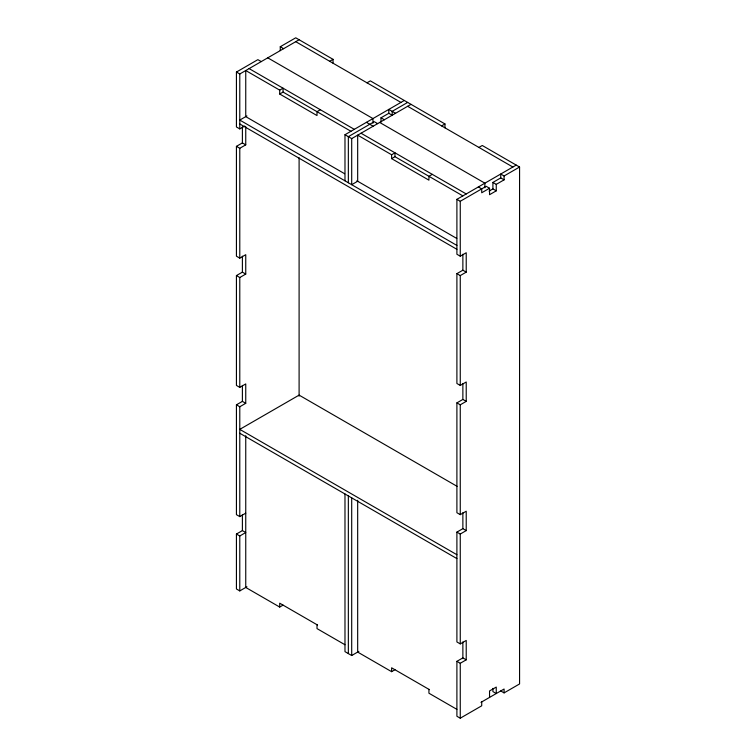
<?xml version="1.0" encoding="UTF-8"?>
<svg xmlns="http://www.w3.org/2000/svg" width="756" height="756" viewBox="0 0 756 756"><rect width="100%" height="100%" fill="white"/><g stroke="black" fill="none" stroke-linecap="round" stroke-linejoin="round"><path stroke-width="1.13" d="M489.066 191.107L492.903 188.887L492.903 182.432L500.737 177.906L504.091 179.843L504.091 175.968L519.57 167.029L519.57 683.953L504.091 692.893L500.737 690.956M244.755 126.035L239.784 128.907L236.43 126.97L236.43 72.047L257.872 59.658L261.236 61.595M280.259 50.614L280.259 46.74L295.738 37.8L333.046 59.337L333.046 63.211M236.43 72.047L239.784 73.984L299.102 39.737M279.701 90.134L283.056 88.197L283.056 92.081L279.701 94.018L279.701 90.134L245.747 70.535L245.747 116.632L344.623 173.719M329.692 61.274L333.046 59.337M246.938 115.942L239.784 120.081L456.898 245.426M245.747 513.154L239.784 516.603L236.43 514.666L236.43 404.819L239.784 406.756L245.747 403.307L245.747 383.925L239.784 387.374L236.43 385.428L236.43 275.581L239.784 277.528L245.747 274.078L245.747 254.696L239.784 258.136L236.43 256.199L236.43 146.352L242.392 142.903L245.747 144.85L245.747 126.602M236.43 146.352L239.784 148.289L245.747 144.85M320.364 109.733L317.01 111.68L317.01 115.555L279.701 94.018M366.991 82.81L370.355 80.873L444.963 123.956L444.963 127.83M344.982 180.816L344.982 134.719L404.299 100.472M380.986 122.122L380.986 117.813L388.82 113.296L392.175 115.233L392.175 111.349L407.654 102.419M344.982 134.719L351.701 138.603L411.018 104.356M391.617 154.753L394.972 152.816L394.972 156.69L391.617 158.628L391.617 154.753L357.673 135.154L357.673 181.242L351.701 184.691L351.701 138.603M441.608 125.893L444.963 123.956M236.43 275.581L242.392 272.141L245.747 274.078M432.281 174.352L428.926 176.29L428.926 180.164L391.617 158.628M478.907 147.429L482.271 145.492L519.57 167.029M481.714 701.937L481.714 705.811L460.262 718.2L456.898 716.263L456.898 661.339L460.262 663.277L466.225 659.827L466.225 640.445L460.262 643.895L456.898 641.957L456.898 532.111L460.262 534.048L466.225 530.599L466.225 511.217L460.262 514.656L456.898 512.719L456.898 402.872L460.262 404.81L466.225 401.37L466.225 381.988L460.262 385.428L456.898 383.49L456.898 273.644L460.262 275.581L466.225 272.141L466.225 252.75L460.262 256.199L456.898 254.262L456.898 199.338L516.216 165.091M456.898 199.338L460.262 201.276L486.184 186.307L489.548 188.244L489.548 194.708L496.257 190.833L496.257 184.369L504.091 179.843M489.548 188.244L481.714 192.771L481.714 188.887L478.35 186.949M456.898 273.644L462.87 270.194L466.225 272.141M236.43 404.819L242.392 401.37L245.747 403.307M456.898 402.872L462.87 399.433L466.225 401.37M236.43 534.048L242.392 530.599L245.747 532.536L239.784 535.985L236.43 534.048L236.43 588.971L239.784 590.908L246.928 586.779M245.747 435.683L245.747 587.459L279.701 607.059L283.056 605.121M456.898 532.111L462.87 528.661L466.225 530.599M344.982 493.98L344.982 651.644L351.701 655.528L358.854 651.398M357.673 500.283L357.673 652.078L391.617 671.678L394.972 669.74M456.898 661.339L462.87 657.89L466.225 659.827M480.958 702.371L504.091 689.018L504.091 692.893M295.738 41.675L400.945 102.419M407.654 106.294L512.861 167.029M280.259 46.74L283.613 48.677M395.53 113.296L388.82 109.412L388.82 113.296M504.091 175.968L500.737 174.031L500.737 177.906M380.986 117.813L384.341 119.75M492.903 182.432L496.257 184.369M267.766 57.834L372.963 118.569L372.963 123.181M379.682 122.444L484.88 183.179L484.88 187.79M492.903 188.887L496.257 190.833M377.631 123.634L374.267 121.688L348.346 136.656L348.346 182.754M366.433 122.34L373.152 126.214M249.111 68.598L354.309 129.342M361.028 133.217L466.225 193.952M283.056 92.081L350.954 131.279M394.972 156.69L462.87 195.889M356.86 180.779L456.756 238.452M239.784 123.956L456.898 249.31M457.096 486.344L299.102 395.123L239.784 429.37L456.898 554.724M239.784 433.245L456.898 558.599M317.539 625.032L279.701 603.184L279.701 607.059M429.455 689.652L391.617 667.803L391.617 671.678M344.963 644.745L317.01 628.605L317.01 624.721M456.879 709.355L428.926 693.214L428.926 689.34M492.903 688.366L492.903 691.598L496.257 693.535L496.257 687.081L489.548 690.956L489.548 697.419M462.87 254.233L462.87 270.194M462.87 383.462L462.87 399.433M462.87 512.7L462.87 528.661M462.87 641.929L462.87 658.693M460.262 201.276L460.262 256.199M460.262 275.581L460.262 385.428M460.262 404.81L460.262 514.656M460.262 534.048L460.262 643.895M460.262 663.277L460.262 718.2M351.701 497.864L351.701 655.528M348.346 495.927L348.346 653.581M299.102 157.758L299.102 396.153M242.392 126.942L242.392 142.903M242.392 256.171L242.392 272.141M242.392 385.409L242.392 401.37M242.392 514.638L242.392 530.599M239.784 73.984L239.784 128.907M239.784 148.289L239.784 258.136M239.784 277.528L239.784 387.374M239.784 406.756L239.784 516.603M239.784 535.985L239.784 590.908"/></g></svg>
